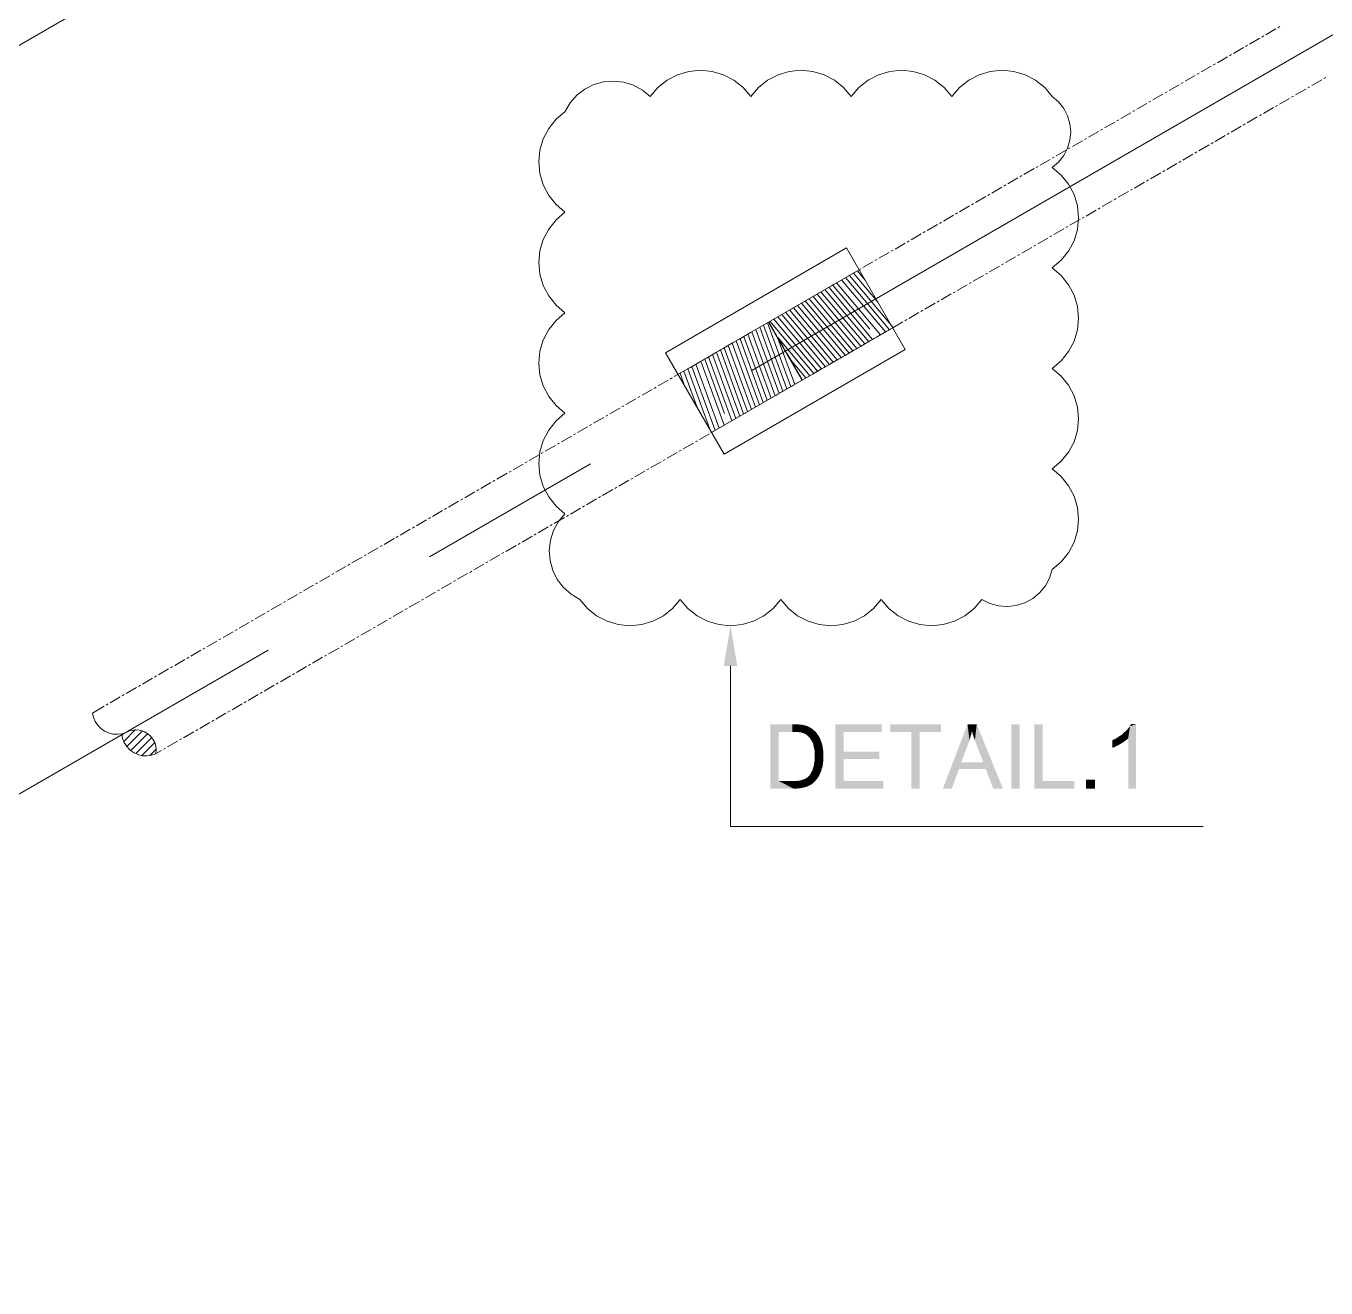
# Model space of a CAD drawing. Header units: millimetres. Extents: x 2 to 579, y 1 to 405.
# Drawn here: x 165.76 to 183.22, y 125.69 to 142.63 of the extents above; entities that cross this region are included whole.
import ezdxf

# ---------------------------------------------------------------- set-up
doc = ezdxf.new("R2010")
doc.units = ezdxf.units.MM
doc.linetypes.add('XKITLINE00', pattern=[0])
doc.layers.add('LinkedObject', color=7, linetype='Continuous', lineweight=0)

# ---------------------------------------------------------------- blocks, each defined once
blk = doc.blocks.new('*A4')
at = {"layer": 'LinkedObject'}
for color, points in [(6, [(175.308, 134.041), (175.128, 134.041), (175.218, 134.581)]), (7, [(175.752, 133.257), (175.867, 133.155), (175.752, 132.393)]), (7, [(176.048, 133.155), (175.752, 133.257), (176.05, 133.257)]), (7, [(175.867, 133.155), (175.752, 133.257), (176.048, 133.155)]), (7, [(176.05, 133.257), (176.099, 133.155), (176.048, 133.155)]), (7, [(176.1, 133.257), (176.099, 133.155), (176.05, 133.257)]), (7, [(176.1, 133.257), (176.173, 133.146), (176.099, 133.155)]), (7, [(176.177, 133.251), (176.173, 133.146), (176.1, 133.257)]), (7, [(176.204, 133.245), (176.173, 133.146), (176.177, 133.251)]), (7, [(176.204, 133.245), (176.196, 133.137), (176.173, 133.146)]), (7, [(176.196, 133.137), (176.204, 133.245), (176.228, 133.125)]), (7, [(176.304, 133.205), (176.204, 133.245), (176.241, 133.236)]), (7, [(176.33, 133.183), (176.204, 133.245), (176.304, 133.205)]), (7, [(176.282, 133.076), (176.204, 133.245), (176.33, 133.183)]), (7, [(176.228, 133.125), (176.204, 133.245), (176.282, 133.076)]), (7, [(176.739, 132.891), (176.625, 132.393), (176.625, 133.257)]), (7, [(176.739, 132.891), (176.625, 133.257), (176.739, 133.155)]), (7, [(177.25, 133.155), (176.625, 133.257), (177.25, 133.257)]), (7, [(176.739, 133.155), (176.625, 133.257), (177.25, 133.155)]), (7, [(177.363, 133.257), (177.647, 133.155), (177.363, 133.155)]), (7, [(177.761, 133.155), (177.647, 133.155), (177.363, 133.257)]), (7, [(177.761, 133.155), (177.363, 133.257), (178.047, 133.257)]), (7, [(177.761, 133.155), (178.047, 133.257), (178.047, 133.155)]), (7, [(178.402, 133.257), (178.413, 133.001), (178.07, 132.393)]), (7, [(178.413, 133.001), (178.402, 133.257), (178.428, 133.042)]), (7, [(178.428, 133.042), (178.402, 133.257), (178.451, 133.125)]), (7, [(178.451, 133.125), (178.402, 133.257), (178.46, 133.166)]), (7, [(178.525, 133.257), (178.46, 133.166), (178.402, 133.257)]), (7, [(178.46, 133.166), (178.525, 133.257), (178.47, 133.131)]), (7, [(178.47, 133.131), (178.525, 133.257), (178.501, 133.041)]), (7, [(178.501, 133.041), (178.525, 133.257), (178.521, 132.987)]), (7, [(178.521, 132.987), (178.525, 133.257), (178.612, 132.748)]), (7, [(178.612, 132.748), (178.525, 133.257), (178.647, 132.655)]), (7, [(178.647, 132.655), (178.525, 133.257), (178.877, 132.393)]), (7, [(179.102, 133.257), (178.988, 132.393), (178.988, 133.257)]), (7, [(179.102, 132.393), (178.988, 132.393), (179.102, 133.257)]), (7, [(179.413, 133.257), (179.299, 132.393), (179.299, 133.257)]), (7, [(179.413, 132.495), (179.299, 132.393), (179.413, 133.257)]), (7, [(180.584, 133.232), (180.56, 133.069), (180.537, 133.175)]), (7, [(180.56, 132.393), (180.584, 133.232), (180.666, 132.393)]), (7, [(180.56, 133.069), (180.584, 133.232), (180.56, 132.393)]), (7, [(180.666, 133.26), (180.584, 133.232), (180.598, 133.26)]), (7, [(180.666, 132.393), (180.584, 133.232), (180.666, 133.26)]), (7, [(175.752, 132.393), (175.867, 133.155), (175.867, 132.495)]), (7, [(176.33, 133.183), (176.304, 133.04), (176.282, 133.076)]), (7, [(176.364, 133.154), (176.304, 133.04), (176.33, 133.183)]), (7, [(176.415, 133.08), (176.304, 133.04), (176.364, 133.154)]), (7, [(176.304, 133.04), (176.415, 133.08), (176.326, 133.003)]), (7, [(176.326, 133.003), (176.415, 133.08), (176.432, 133.035)]), (7, [(177.647, 132.393), (177.761, 133.155), (177.761, 132.393)]), (7, [(177.647, 133.155), (177.761, 133.155), (177.647, 132.393)]), (7, [(180.393, 133.065), (180.429, 132.978), (180.348, 133.044)]), (7, [(180.491, 133.014), (180.393, 133.065), (180.47, 133.115)]), (7, [(180.429, 132.978), (180.393, 133.065), (180.46, 132.996)]), (7, [(180.46, 132.996), (180.393, 133.065), (180.491, 133.014)]), (7, [(180.503, 133.145), (180.56, 133.069), (180.47, 133.115)]), (7, [(180.47, 133.115), (180.56, 133.069), (180.491, 133.014)]), (7, [(180.491, 133.014), (180.56, 133.069), (180.541, 133.051)]), (7, [(180.56, 133.069), (180.503, 133.145), (180.537, 133.175)]), (7, [(176.432, 133.035), (176.349, 132.899), (176.326, 133.003)]), (7, [(176.449, 132.99), (176.349, 132.899), (176.432, 133.035)]), (7, [(176.466, 132.887), (176.349, 132.899), (176.449, 132.99)]), (7, [(176.466, 132.83), (176.349, 132.899), (176.466, 132.887)]), (7, [(176.349, 132.899), (176.466, 132.83), (176.349, 132.831)]), (7, [(176.739, 132.789), (176.625, 132.393), (176.739, 132.891)]), (7, [(177.218, 132.789), (176.739, 132.891), (177.218, 132.891)]), (7, [(176.739, 132.789), (176.739, 132.891), (177.218, 132.789)]), (7, [(178.07, 132.393), (178.413, 133.001), (178.318, 132.748)]), (7, [(180.348, 133.044), (180.429, 132.978), (180.348, 132.941)]), (7, [(180.348, 132.941), (180.429, 132.978), (180.373, 132.95)]), (7, [(176.443, 132.655), (176.326, 132.665), (176.337, 132.699)]), (7, [(176.349, 132.783), (176.466, 132.781), (176.337, 132.699)]), (7, [(176.337, 132.699), (176.466, 132.781), (176.443, 132.655)]), (7, [(176.466, 132.83), (176.349, 132.783), (176.349, 132.831)]), (7, [(176.466, 132.781), (176.349, 132.783), (176.466, 132.83)]), (7, [(176.443, 132.655), (176.466, 132.781), (176.455, 132.693)]), (7, [(176.739, 132.495), (176.625, 132.393), (176.739, 132.789)]), (7, [(178.285, 132.655), (178.07, 132.393), (178.318, 132.748)]), (7, [(178.318, 132.748), (178.647, 132.655), (178.285, 132.655)]), (7, [(178.612, 132.748), (178.647, 132.655), (178.318, 132.748)]), (7, [(176.306, 132.451), (176.209, 132.519), (176.248, 132.541)]), (7, [(176.263, 132.556), (176.327, 132.465), (176.248, 132.541)]), (7, [(176.248, 132.541), (176.327, 132.465), (176.306, 132.451)]), (7, [(176.384, 132.529), (176.263, 132.556), (176.283, 132.576)]), (7, [(176.366, 132.505), (176.263, 132.556), (176.384, 132.529)]), (7, [(176.327, 132.465), (176.263, 132.556), (176.366, 132.505)]), (7, [(176.283, 132.576), (176.443, 132.655), (176.384, 132.529)]), (7, [(176.315, 132.631), (176.443, 132.655), (176.283, 132.576)]), (7, [(176.326, 132.665), (176.443, 132.655), (176.315, 132.631)]), (7, [(176.384, 132.529), (176.443, 132.655), (176.402, 132.554)]), (7, [(176.402, 132.554), (176.443, 132.655), (176.432, 132.617)]), (7, [(178.07, 132.393), (178.285, 132.655), (178.191, 132.393)]), (7, [(178.647, 132.655), (178.877, 132.393), (178.747, 132.393)]), (7, [(175.867, 132.495), (176.064, 132.393), (175.752, 132.393)]), (7, [(176.051, 132.495), (176.064, 132.393), (175.867, 132.495)]), (7, [(176.051, 132.495), (176.103, 132.393), (176.064, 132.393)]), (7, [(176.094, 132.495), (176.103, 132.393), (176.051, 132.495)]), (7, [(176.203, 132.408), (176.094, 132.495), (176.161, 132.503)]), (7, [(176.172, 132.4), (176.094, 132.495), (176.203, 132.408)]), (7, [(176.103, 132.393), (176.094, 132.495), (176.172, 132.4)]), (7, [(176.185, 132.511), (176.203, 132.408), (176.161, 132.503)]), (7, [(176.209, 132.519), (176.203, 132.408), (176.185, 132.511)]), (7, [(176.203, 132.408), (176.209, 132.519), (176.233, 132.415)]), (7, [(176.284, 132.437), (176.209, 132.519), (176.306, 132.451)]), (7, [(176.233, 132.415), (176.209, 132.519), (176.284, 132.437)]), (7, [(176.625, 132.393), (176.739, 132.495), (177.27, 132.393)]), (7, [(177.27, 132.393), (176.739, 132.495), (177.27, 132.495)]), (7, [(179.299, 132.393), (179.413, 132.495), (179.838, 132.393)]), (7, [(179.838, 132.393), (179.413, 132.495), (179.838, 132.495)]), (7, [(180.112, 132.514), (179.991, 132.393), (179.991, 132.514)]), (7, [(180.112, 132.393), (179.991, 132.393), (180.112, 132.514)])]:
    blk.add_hatch(color=color, dxfattribs=at).paths.add_polyline_path(points, flags=17)
at = {"layer": 'LinkedObject', "color": 6, "linetype": 'XKITLINE00', "lineweight": 0}
for p, q in [((144.685, 130.25), (186.079, 154.174)), ((175.503, 138.006), (190.324, 146.572)), ((171.174, 135.504), (173.338, 136.755)), ((154.188, 125.687), (169.009, 134.253)), ((175.218, 134.041), (175.218, 131.884)), ((175.218, 131.884), (181.566, 131.884))]:
    blk.add_line(p, q, dxfattribs=at)
at = {"layer": 'LinkedObject', "color": 9, "linetype": 'XKITLINE00', "lineweight": 0}
for p, q in [((182.353, 142.485), (182.38, 142.501)), ((182.407, 142.516), (182.542, 142.594)), ((182.569, 142.61), (182.596, 142.626)), ((181.974, 142.266), (182.109, 142.344)), ((182.136, 142.36), (182.163, 142.376)), ((182.19, 142.391), (182.326, 142.469)), ((181.758, 142.141), (181.893, 142.219)), ((181.92, 142.235), (181.947, 142.25)), ((181.325, 141.891), (181.46, 141.969)), ((181.487, 141.985), (181.514, 142)), ((181.541, 142.016), (181.676, 142.094)), ((181.703, 142.11), (181.73, 142.125)), ((181.108, 141.766), (181.243, 141.844)), ((181.271, 141.86), (181.298, 141.875)), ((182.808, 141.709), (182.944, 141.787)), ((182.971, 141.803), (182.998, 141.818)), ((183.025, 141.834), (183.16, 141.912)), ((183.187, 141.928), (183.214, 141.943)), ((180.838, 141.609), (180.865, 141.625)), ((180.892, 141.641), (181.027, 141.719)), ((181.054, 141.734), (181.081, 141.75)), ((182.592, 141.584), (182.727, 141.662)), ((182.754, 141.678), (182.781, 141.693)), ((180.459, 141.39), (180.594, 141.469)), ((180.621, 141.484), (180.648, 141.5)), ((180.675, 141.515), (180.811, 141.594)), ((182.321, 141.427), (182.348, 141.443)), ((182.375, 141.459), (182.511, 141.537)), ((182.538, 141.552), (182.565, 141.568)), ((180.242, 141.265), (180.378, 141.343)), ((180.405, 141.359), (180.432, 141.375)), ((181.942, 141.208), (182.078, 141.287)), ((182.105, 141.302), (182.132, 141.318)), ((182.159, 141.333), (182.294, 141.412)), ((179.81, 141.015), (179.945, 141.093)), ((179.972, 141.109), (179.999, 141.125)), ((180.026, 141.14), (180.161, 141.218)), ((180.188, 141.234), (180.215, 141.25)), ((181.726, 141.083), (181.861, 141.161)), ((181.888, 141.177), (181.915, 141.193)), ((179.593, 140.89), (179.728, 140.968)), ((179.755, 140.984), (179.782, 140.999)), ((181.293, 140.833), (181.428, 140.911)), ((181.455, 140.927), (181.483, 140.943)), ((181.51, 140.958), (181.645, 141.036)), ((181.672, 141.052), (181.699, 141.068)), ((179.322, 140.734), (179.35, 140.749)), ((179.377, 140.765), (179.512, 140.843)), ((179.539, 140.859), (179.566, 140.874)), ((181.077, 140.708), (181.212, 140.786)), ((181.239, 140.802), (181.266, 140.817)), ((178.944, 140.515), (179.079, 140.593)), ((179.106, 140.609), (179.133, 140.624)), ((179.16, 140.64), (179.295, 140.718)), ((180.806, 140.552), (180.833, 140.567)), ((180.86, 140.583), (180.996, 140.661)), ((181.023, 140.677), (181.05, 140.692)), ((178.727, 140.39), (178.863, 140.468)), ((178.89, 140.483), (178.917, 140.499)), ((180.427, 140.333), (180.563, 140.411)), ((180.59, 140.427), (180.617, 140.442)), ((180.644, 140.458), (180.779, 140.536)), ((178.294, 140.139), (178.43, 140.218)), ((178.457, 140.233), (178.484, 140.249)), ((178.511, 140.265), (178.646, 140.343)), ((178.673, 140.358), (178.7, 140.374)), ((180.211, 140.208), (180.346, 140.286)), ((180.373, 140.301), (180.4, 140.317)), ((178.078, 140.014), (178.213, 140.092)), ((178.24, 140.108), (178.267, 140.124)), ((179.778, 139.957), (179.913, 140.036)), ((179.94, 140.051), (179.967, 140.067)), ((179.994, 140.082), (180.13, 140.161)), ((180.157, 140.176), (180.184, 140.192)), ((177.807, 139.858), (177.834, 139.874)), ((177.861, 139.889), (177.997, 139.967)), ((178.024, 139.983), (178.051, 139.999)), ((179.562, 139.832), (179.697, 139.91)), ((179.724, 139.926), (179.751, 139.942)), ((177.429, 139.639), (177.564, 139.717)), ((177.591, 139.733), (177.618, 139.748)), ((177.645, 139.764), (177.78, 139.842)), ((179.291, 139.676), (179.318, 139.692)), ((179.345, 139.707), (179.48, 139.785)), ((179.507, 139.801), (179.535, 139.817)), ((177.212, 139.514), (177.347, 139.592)), ((177.374, 139.608), (177.402, 139.623)), ((178.912, 139.457), (179.047, 139.535)), ((179.075, 139.551), (179.102, 139.566)), ((179.129, 139.582), (179.264, 139.66)), ((176.779, 139.264), (176.914, 139.342)), ((176.942, 139.358), (176.969, 139.373)), ((176.996, 139.389), (177.131, 139.467)), ((177.158, 139.483), (177.185, 139.498)), ((178.696, 139.332), (178.831, 139.41)), ((178.858, 139.426), (178.885, 139.441)), ((176.563, 139.139), (176.698, 139.217)), ((176.725, 139.232), (176.752, 139.248)), ((178.263, 139.082), (178.398, 139.16)), ((178.425, 139.176), (178.452, 139.191)), ((178.479, 139.207), (178.615, 139.285)), ((178.642, 139.301), (178.669, 139.316)), ((176.292, 138.982), (176.319, 138.998)), ((176.346, 139.014), (176.482, 139.092)), ((176.509, 139.107), (176.536, 139.123)), ((178.046, 138.957), (178.182, 139.035)), ((178.209, 139.05), (178.236, 139.066)), ((175.973, 138.798), (176.049, 138.841)), ((176.076, 138.857), (176.103, 138.873)), ((176.13, 138.888), (176.265, 138.967)), ((177.776, 138.8), (177.803, 138.816)), ((177.83, 138.831), (177.965, 138.91)), ((177.992, 138.925), (178.019, 138.941)), ((175.805, 138.536), (175.734, 138.659)), ((177.397, 138.581), (177.532, 138.659)), ((177.559, 138.675), (177.586, 138.691)), ((177.614, 138.706), (177.749, 138.785)), ((175.328, 138.425), (175.486, 138.516)), ((175.836, 138.482), (175.821, 138.509)), ((177.181, 138.456), (177.316, 138.534)), ((177.343, 138.55), (177.37, 138.566)), ((175.112, 138.3), (175.247, 138.378)), ((175.274, 138.394), (175.301, 138.409)), ((175.93, 138.32), (175.852, 138.455)), ((175.961, 138.266), (175.946, 138.293)), ((176.91, 138.3), (176.937, 138.315)), ((176.964, 138.331), (177.099, 138.409)), ((177.127, 138.425), (177.154, 138.441)), ((174.679, 138.05), (174.814, 138.128)), ((174.841, 138.144), (174.868, 138.159)), ((174.895, 138.175), (175.031, 138.253)), ((175.058, 138.269), (175.085, 138.284)), ((176.055, 138.104), (175.977, 138.239)), ((176.531, 138.081), (176.667, 138.159)), ((176.694, 138.175), (176.721, 138.19)), ((176.748, 138.206), (176.883, 138.284)), ((174.462, 137.925), (174.598, 138.003)), ((174.625, 138.019), (174.652, 138.034)), ((176.086, 138.049), (176.071, 138.076)), ((176.173, 137.899), (176.102, 138.022)), ((176.261, 137.925), (176.288, 137.94)), ((176.315, 137.956), (176.45, 138.034)), ((176.477, 138.05), (176.504, 138.065)), ((174.192, 137.768), (174.219, 137.784)), ((174.246, 137.8), (174.381, 137.878)), ((174.408, 137.893), (174.435, 137.909)), ((175.882, 137.706), (176.017, 137.784)), ((176.044, 137.799), (176.071, 137.815)), ((176.098, 137.831), (176.234, 137.909)), ((173.813, 137.549), (173.948, 137.628)), ((173.975, 137.643), (174.002, 137.659)), ((174.03, 137.675), (174.165, 137.753)), ((175.665, 137.581), (175.801, 137.659)), ((175.828, 137.674), (175.855, 137.69)), ((173.597, 137.424), (173.732, 137.502)), ((173.759, 137.518), (173.786, 137.534)), ((175.395, 137.424), (175.422, 137.44)), ((175.449, 137.455), (175.584, 137.534)), ((175.611, 137.549), (175.638, 137.565)), ((173.164, 137.174), (173.299, 137.252)), ((173.326, 137.268), (173.353, 137.284)), ((173.38, 137.299), (173.515, 137.377)), ((173.543, 137.393), (173.57, 137.409)), ((175.016, 137.205), (175.151, 137.283)), ((175.178, 137.299), (175.206, 137.315)), ((175.233, 137.33), (175.368, 137.408)), ((172.947, 137.049), (173.083, 137.127)), ((173.11, 137.143), (173.137, 137.158)), ((174.746, 137.049), (174.773, 137.064)), ((174.8, 137.08), (174.935, 137.158)), ((174.962, 137.174), (174.989, 137.19)), ((172.677, 136.893), (172.704, 136.908)), ((172.731, 136.924), (172.866, 137.002)), ((172.893, 137.018), (172.92, 137.033)), ((174.367, 136.83), (174.502, 136.908)), ((174.529, 136.924), (174.556, 136.939)), ((174.583, 136.955), (174.719, 137.033)), ((172.298, 136.674), (172.433, 136.752)), ((172.46, 136.768), (172.487, 136.783)), ((172.514, 136.799), (172.65, 136.877)), ((174.15, 136.705), (174.286, 136.783)), ((174.313, 136.799), (174.34, 136.814)), ((172.082, 136.549), (172.217, 136.627)), ((172.244, 136.642), (172.271, 136.658)), ((173.88, 136.548), (173.907, 136.564)), ((173.934, 136.58), (174.069, 136.658)), ((174.096, 136.674), (174.123, 136.689)), ((171.649, 136.298), (171.784, 136.377)), ((171.811, 136.392), (171.838, 136.408)), ((171.865, 136.424), (172, 136.502)), ((172.027, 136.517), (172.054, 136.533)), ((173.501, 136.33), (173.636, 136.408)), ((173.663, 136.423), (173.69, 136.439)), ((173.717, 136.455), (173.853, 136.533)), ((171.432, 136.173), (171.567, 136.251)), ((171.594, 136.267), (171.622, 136.283)), ((173.285, 136.204), (173.42, 136.283)), ((173.447, 136.298), (173.474, 136.314)), ((171.162, 136.017), (171.189, 136.033)), ((171.216, 136.048), (171.351, 136.126)), ((171.378, 136.142), (171.405, 136.158)), ((172.852, 135.954), (172.987, 136.032)), ((173.014, 136.048), (173.041, 136.064)), ((173.068, 136.079), (173.203, 136.157)), ((173.23, 136.173), (173.257, 136.189)), ((170.783, 135.798), (170.918, 135.876)), ((170.945, 135.892), (170.972, 135.907)), ((170.999, 135.923), (171.135, 136.001)), ((172.635, 135.829), (172.77, 135.907)), ((172.798, 135.923), (172.825, 135.939)), ((170.566, 135.673), (170.702, 135.751)), ((170.729, 135.767), (170.756, 135.782)), ((172.365, 135.673), (172.392, 135.688)), ((172.419, 135.704), (172.554, 135.782)), ((172.581, 135.798), (172.608, 135.813)), ((170.133, 135.423), (170.269, 135.501)), ((170.296, 135.517), (170.323, 135.532)), ((170.35, 135.548), (170.485, 135.626)), ((170.512, 135.642), (170.539, 135.657)), ((171.986, 135.454), (172.121, 135.532)), ((172.148, 135.548), (172.175, 135.563)), ((172.202, 135.579), (172.338, 135.657)), ((169.917, 135.298), (170.052, 135.376)), ((170.079, 135.391), (170.106, 135.407)), ((171.769, 135.329), (171.905, 135.407)), ((171.932, 135.423), (171.959, 135.438)), ((169.646, 135.141), (169.674, 135.157)), ((169.701, 135.173), (169.836, 135.251)), ((169.863, 135.266), (169.89, 135.282)), ((171.336, 135.079), (171.472, 135.157)), ((171.499, 135.172), (171.526, 135.188)), ((171.553, 135.204), (171.688, 135.282)), ((171.715, 135.297), (171.742, 135.313)), ((169.268, 134.922), (169.403, 135.001)), ((169.43, 135.016), (169.457, 135.032)), ((169.484, 135.047), (169.619, 135.126)), ((171.12, 134.953), (171.255, 135.032)), ((171.282, 135.047), (171.309, 135.063)), ((169.051, 134.797), (169.187, 134.875)), ((169.214, 134.891), (169.241, 134.907)), ((170.849, 134.797), (170.877, 134.813)), ((170.904, 134.828), (171.039, 134.907)), ((171.066, 134.922), (171.093, 134.938)), ((168.618, 134.547), (168.754, 134.625)), ((168.781, 134.641), (168.808, 134.656)), ((168.835, 134.672), (168.97, 134.75)), ((168.997, 134.766), (169.024, 134.782)), ((170.471, 134.578), (170.606, 134.656)), ((170.633, 134.672), (170.66, 134.688)), ((170.687, 134.703), (170.822, 134.781)), ((168.402, 134.422), (168.537, 134.5)), ((168.564, 134.516), (168.591, 134.531)), ((170.254, 134.453), (170.39, 134.531)), ((170.417, 134.547), (170.444, 134.562)), ((168.131, 134.266), (168.158, 134.281)), ((168.185, 134.297), (168.321, 134.375)), ((168.348, 134.391), (168.375, 134.406)), ((169.821, 134.203), (169.957, 134.281)), ((169.984, 134.297), (170.011, 134.312)), ((170.038, 134.328), (170.173, 134.406)), ((170.2, 134.422), (170.227, 134.437)), ((167.753, 134.047), (167.888, 134.125)), ((167.915, 134.14), (167.942, 134.156)), ((167.969, 134.172), (168.104, 134.25)), ((169.605, 134.078), (169.74, 134.156)), ((169.767, 134.172), (169.794, 134.187)), ((167.536, 133.922), (167.671, 134)), ((167.698, 134.015), (167.725, 134.031)), ((169.334, 133.921), (169.361, 133.937)), ((169.388, 133.953), (169.524, 134.031)), ((169.551, 134.046), (169.578, 134.062)), ((167.103, 133.671), (167.238, 133.75)), ((167.266, 133.765), (167.293, 133.781)), ((167.32, 133.796), (167.455, 133.875)), ((167.482, 133.89), (167.509, 133.906)), ((168.956, 133.702), (169.091, 133.781)), ((169.118, 133.796), (169.145, 133.812)), ((169.172, 133.828), (169.307, 133.906)), ((166.887, 133.546), (167.022, 133.624)), ((167.049, 133.64), (167.076, 133.656)), ((168.739, 133.577), (168.874, 133.656)), ((168.901, 133.671), (168.929, 133.687)), ((166.648, 133.408), (166.806, 133.499)), ((166.833, 133.515), (166.86, 133.531)), ((168.306, 133.327), (168.441, 133.405)), ((168.469, 133.421), (168.496, 133.437)), ((168.523, 133.452), (168.658, 133.53)), ((168.685, 133.546), (168.712, 133.562)), ((168.09, 133.202), (168.225, 133.28)), ((168.252, 133.296), (168.279, 133.311)), ((167.819, 133.046), (167.846, 133.061)), ((167.873, 133.077), (168.009, 133.155)), ((168.036, 133.171), (168.063, 133.186)), ((167.497, 132.859), (167.576, 132.905)), ((167.603, 132.921), (167.63, 132.936)), ((167.657, 132.952), (167.792, 133.03))]:
    blk.add_line(p, q, dxfattribs=at)
at = {"layer": 'LinkedObject', "color": 2, "linetype": 'XKITLINE00', "lineweight": 0}
for p, q in [((174.507, 141.979), (174.367, 141.906)), ((174.658, 142.024), (174.507, 141.979)), ((174.815, 142.039), (174.658, 142.024)), ((174.973, 142.024), (174.815, 142.039)), ((175.124, 141.979), (174.973, 142.024)), ((175.264, 141.906), (175.124, 141.979)), ((175.857, 141.979), (175.717, 141.906)), ((176.008, 142.024), (175.857, 141.979)), ((176.165, 142.039), (176.008, 142.024)), ((176.323, 142.024), (176.165, 142.039)), ((176.474, 141.979), (176.323, 142.024)), ((176.614, 141.906), (176.474, 141.979)), ((177.207, 141.979), (177.067, 141.906)), ((177.358, 142.024), (177.207, 141.979)), ((177.515, 142.039), (177.358, 142.024)), ((177.673, 142.024), (177.515, 142.039)), ((177.824, 141.979), (177.673, 142.024)), ((177.964, 141.906), (177.824, 141.979)), ((178.557, 141.979), (178.417, 141.906)), ((178.708, 142.024), (178.557, 141.979)), ((178.865, 142.039), (178.708, 142.024)), ((179.023, 142.024), (178.865, 142.039)), ((179.174, 141.979), (179.023, 142.024)), ((179.314, 141.906), (179.174, 141.979)), ((173.262, 141.786), (173.154, 141.703)), ((173.383, 141.847), (173.262, 141.786)), ((173.514, 141.884), (173.383, 141.847)), ((173.65, 141.895), (173.514, 141.884)), ((173.785, 141.879), (173.65, 141.895)), ((173.915, 141.839), (173.785, 141.879)), ((174.035, 141.774), (173.915, 141.839)), ((174.243, 141.808), (174.14, 141.688)), ((174.367, 141.906), (174.243, 141.808)), ((175.388, 141.808), (175.264, 141.906)), ((175.49, 141.688), (175.388, 141.808)), ((175.593, 141.808), (175.49, 141.688)), ((175.717, 141.906), (175.593, 141.808)), ((176.738, 141.808), (176.614, 141.906)), ((176.84, 141.688), (176.738, 141.808)), ((176.943, 141.808), (176.84, 141.688)), ((177.067, 141.906), (176.943, 141.808)), ((178.088, 141.808), (177.964, 141.906)), ((178.19, 141.688), (178.088, 141.808)), ((178.293, 141.808), (178.19, 141.688)), ((178.417, 141.906), (178.293, 141.808)), ((179.438, 141.808), (179.314, 141.906)), ((179.54, 141.688), (179.438, 141.808)), ((173.154, 141.703), (173.064, 141.601)), ((174.14, 141.688), (174.035, 141.774)), ((174.14, 141.688), (174.14, 141.688)), ((175.49, 141.688), (175.49, 141.688)), ((176.84, 141.688), (176.84, 141.688)), ((178.19, 141.688), (178.19, 141.688)), ((179.625, 141.615), (179.54, 141.688)), ((179.694, 141.528), (179.625, 141.615)), ((172.995, 141.483), (172.875, 141.381)), ((173.064, 141.601), (172.995, 141.483)), ((172.995, 141.483), (172.995, 141.483)), ((179.746, 141.429), (179.694, 141.528)), ((179.778, 141.322), (179.746, 141.429)), ((172.776, 141.257), (172.703, 141.117)), ((172.875, 141.381), (172.776, 141.257)), ((179.788, 141.211), (179.778, 141.322)), ((172.703, 141.117), (172.659, 140.965)), ((179.746, 140.994), (179.778, 141.1)), ((179.778, 141.1), (179.788, 141.211)), ((172.659, 140.965), (172.643, 140.808)), ((179.694, 140.895), (179.746, 140.994)), ((172.643, 140.808), (172.659, 140.651)), ((179.54, 140.735), (179.625, 140.807)), ((179.66, 140.632), (179.54, 140.735)), ((179.54, 140.735), (179.54, 140.735)), ((179.625, 140.807), (179.694, 140.895)), ((172.659, 140.651), (172.703, 140.5)), ((179.759, 140.509), (179.66, 140.632)), ((172.703, 140.5), (172.776, 140.359)), ((179.832, 140.369), (179.759, 140.509)), ((172.776, 140.359), (172.875, 140.236)), ((172.875, 140.236), (172.995, 140.133)), ((179.877, 140.217), (179.832, 140.369)), ((179.892, 140.06), (179.877, 140.217)), ((172.995, 140.133), (172.875, 140.031)), ((172.995, 140.133), (172.995, 140.133)), ((179.877, 139.903), (179.892, 140.06)), ((172.776, 139.907), (172.703, 139.767)), ((172.875, 140.031), (172.776, 139.907)), ((179.832, 139.751), (179.877, 139.903)), ((172.703, 139.767), (172.659, 139.615)), ((179.759, 139.611), (179.832, 139.751)), ((172.659, 139.615), (172.643, 139.458)), ((179.66, 139.488), (179.759, 139.611)), ((172.643, 139.458), (172.659, 139.301)), ((179.54, 139.385), (179.66, 139.488)), ((179.66, 139.282), (179.54, 139.385)), ((179.54, 139.385), (179.54, 139.385)), ((172.659, 139.301), (172.703, 139.15)), ((179.759, 139.159), (179.66, 139.282)), ((172.703, 139.15), (172.776, 139.009)), ((172.776, 139.009), (172.875, 138.886)), ((179.832, 139.019), (179.759, 139.159)), ((179.877, 138.867), (179.832, 139.019)), ((172.875, 138.886), (172.995, 138.783)), ((179.892, 138.71), (179.877, 138.867)), ((172.875, 138.681), (172.776, 138.557)), ((172.995, 138.783), (172.875, 138.681)), ((172.995, 138.783), (172.995, 138.783)), ((179.877, 138.553), (179.892, 138.71)), ((172.776, 138.557), (172.703, 138.417)), ((179.832, 138.401), (179.877, 138.553)), ((172.703, 138.417), (172.659, 138.265)), ((179.759, 138.261), (179.832, 138.401)), ((172.659, 138.265), (172.643, 138.108)), ((179.54, 138.035), (179.66, 138.138)), ((179.66, 138.138), (179.759, 138.261)), ((172.643, 138.108), (172.659, 137.951)), ((172.659, 137.951), (172.703, 137.8)), ((179.66, 137.932), (179.54, 138.035)), ((179.54, 138.035), (179.54, 138.035)), ((172.703, 137.8), (172.776, 137.659)), ((179.759, 137.809), (179.66, 137.932)), ((179.832, 137.669), (179.759, 137.809)), ((172.776, 137.659), (172.875, 137.536)), ((179.877, 137.517), (179.832, 137.669)), ((172.875, 137.536), (172.995, 137.433)), ((172.995, 137.433), (172.875, 137.331)), ((172.995, 137.433), (172.995, 137.433)), ((179.892, 137.36), (179.877, 137.517)), ((172.875, 137.331), (172.776, 137.207)), ((179.877, 137.203), (179.892, 137.36)), ((172.703, 137.067), (172.659, 136.915)), ((172.776, 137.207), (172.703, 137.067)), ((179.832, 137.051), (179.877, 137.203)), ((172.659, 136.915), (172.643, 136.758)), ((179.66, 136.788), (179.759, 136.911)), ((179.759, 136.911), (179.832, 137.051)), ((172.643, 136.758), (172.659, 136.601)), ((179.54, 136.685), (179.66, 136.788)), ((172.659, 136.601), (172.703, 136.45)), ((179.66, 136.582), (179.54, 136.685)), ((179.54, 136.685), (179.54, 136.685)), ((179.759, 136.459), (179.66, 136.582)), ((172.703, 136.45), (172.776, 136.309)), ((179.832, 136.319), (179.759, 136.459)), ((172.776, 136.309), (172.875, 136.186)), ((179.877, 136.167), (179.832, 136.319)), ((172.875, 136.186), (172.995, 136.083)), ((172.995, 136.083), (172.907, 135.978)), ((172.995, 136.083), (172.995, 136.083)), ((179.892, 136.01), (179.877, 136.167)), ((172.842, 135.858), (172.8, 135.728)), ((172.907, 135.978), (172.842, 135.858)), ((179.832, 135.701), (179.877, 135.853)), ((179.877, 135.853), (179.892, 136.01)), ((172.8, 135.728), (172.784, 135.592)), ((179.759, 135.561), (179.832, 135.701)), ((172.784, 135.592), (172.794, 135.456)), ((179.66, 135.438), (179.759, 135.561)), ((172.794, 135.456), (172.831, 135.324)), ((172.831, 135.324), (172.891, 135.201)), ((179.504, 135.22), (179.54, 135.335)), ((179.54, 135.335), (179.66, 135.438)), ((179.54, 135.335), (179.54, 135.335)), ((172.891, 135.201), (172.974, 135.093)), ((179.447, 135.114), (179.504, 135.22)), ((172.974, 135.093), (173.076, 135.002)), ((173.076, 135.002), (173.193, 134.932)), ((179.278, 134.945), (179.37, 135.021)), ((179.37, 135.021), (179.447, 135.114)), ((173.193, 134.932), (173.193, 134.932)), ((173.193, 134.932), (173.296, 134.812)), ((173.296, 134.812), (173.42, 134.713)), ((174.317, 134.713), (174.441, 134.812)), ((174.441, 134.812), (174.543, 134.932)), ((174.543, 134.932), (174.543, 134.932)), ((174.543, 134.932), (174.646, 134.812)), ((174.646, 134.812), (174.77, 134.713)), ((175.667, 134.713), (175.791, 134.812)), ((175.791, 134.812), (175.893, 134.932)), ((175.893, 134.932), (175.893, 134.932)), ((175.893, 134.932), (175.996, 134.812)), ((175.996, 134.812), (176.12, 134.713)), ((177.017, 134.713), (177.141, 134.812)), ((177.141, 134.812), (177.243, 134.932)), ((177.243, 134.932), (177.243, 134.932)), ((177.243, 134.932), (177.346, 134.812)), ((177.346, 134.812), (177.47, 134.713)), ((178.367, 134.713), (178.491, 134.812)), ((178.491, 134.812), (178.593, 134.932)), ((178.593, 134.932), (178.593, 134.932)), ((178.593, 134.932), (178.701, 134.878)), ((178.701, 134.878), (178.817, 134.846)), ((178.817, 134.846), (178.937, 134.837)), ((178.937, 134.837), (179.057, 134.851)), ((179.057, 134.851), (179.172, 134.887)), ((179.172, 134.887), (179.278, 134.945)), ((173.42, 134.713), (173.56, 134.641)), ((173.56, 134.641), (173.711, 134.596)), ((174.026, 134.596), (174.177, 134.641)), ((174.177, 134.641), (174.317, 134.713)), ((174.77, 134.713), (174.91, 134.641)), ((174.91, 134.641), (175.061, 134.596)), ((175.376, 134.596), (175.527, 134.641)), ((175.527, 134.641), (175.667, 134.713)), ((176.12, 134.713), (176.26, 134.641)), ((176.26, 134.641), (176.411, 134.596)), ((176.726, 134.596), (176.877, 134.641)), ((176.877, 134.641), (177.017, 134.713)), ((177.47, 134.713), (177.61, 134.641)), ((177.61, 134.641), (177.761, 134.596)), ((178.076, 134.596), (178.227, 134.641)), ((178.227, 134.641), (178.367, 134.713)), ((173.711, 134.596), (173.868, 134.581)), ((173.868, 134.581), (174.026, 134.596)), ((175.061, 134.596), (175.218, 134.581)), ((175.218, 134.581), (175.376, 134.596)), ((176.411, 134.596), (176.568, 134.581)), ((176.568, 134.581), (176.726, 134.596)), ((177.761, 134.596), (177.918, 134.581)), ((177.918, 134.581), (178.076, 134.596))]:
    blk.add_line(p, q, dxfattribs=at)
at = {"layer": 'LinkedObject', "color": 4, "linetype": 'XKITLINE00', "lineweight": 0}
for p, q in [((174.343, 138.245), (176.778, 139.653)), ((177.566, 138.289), (176.778, 139.653)), ((176.947, 139.361), (174.511, 137.953)), ((175.729, 138.657), (176.18, 137.878)), ((177.397, 138.581), (174.962, 137.174)), ((175.131, 136.882), (177.566, 138.289)), ((175.131, 136.882), (174.343, 138.245))]:
    blk.add_line(p, q, dxfattribs=at)
at = {"layer": 'LinkedObject', "color": 1, "linetype": 'XKITLINE00', "lineweight": 0}
for p, q in [((176.922, 139.346), (177.028, 139.221)), ((176.644, 139.186), (177.232, 138.486)), ((176.711, 139.224), (177.299, 138.525)), ((176.764, 139.255), (177.352, 138.555)), ((176.817, 139.285), (177.405, 138.586)), ((176.87, 139.316), (177.2, 138.922)), ((176.328, 139.003), (176.916, 138.303)), ((176.38, 139.033), (176.968, 138.333)), ((176.433, 139.064), (177.021, 138.364)), ((176.486, 139.094), (177.074, 138.394)), ((176.539, 139.125), (177.126, 138.425)), ((176.539, 139.125), (177.126, 138.425)), ((176.591, 139.155), (177.09, 138.561)), ((176.011, 138.82), (176.599, 138.12)), ((176.064, 138.85), (176.652, 138.151)), ((176.117, 138.881), (176.705, 138.181)), ((176.17, 138.911), (176.757, 138.212)), ((176.222, 138.942), (176.81, 138.242)), ((176.275, 138.972), (176.863, 138.273)), ((175.715, 138.649), (176.028, 137.79)), ((175.748, 138.668), (176.336, 137.968)), ((175.801, 138.698), (176.388, 137.998)), ((175.853, 138.729), (176.441, 138.029)), ((175.906, 138.759), (176.494, 138.059)), ((175.959, 138.789), (176.546, 138.09)), ((175.399, 138.466), (175.712, 137.607)), ((175.452, 138.496), (175.764, 137.638)), ((175.504, 138.527), (175.817, 137.668)), ((175.557, 138.557), (175.87, 137.699)), ((175.61, 138.588), (175.923, 137.729)), ((175.662, 138.618), (175.975, 137.76)), ((175.135, 138.314), (175.448, 137.455)), ((175.188, 138.344), (175.501, 137.485)), ((175.241, 138.374), (175.554, 137.516)), ((175.293, 138.405), (175.606, 137.546)), ((175.346, 138.435), (175.659, 137.577)), ((175.856, 138.437), (176.081, 137.821)), ((175.861, 138.44), (176.283, 137.937)), ((174.819, 138.131), (175.132, 137.272)), ((174.872, 138.161), (175.137, 137.432)), ((174.924, 138.192), (175.237, 137.333)), ((174.924, 138.192), (175.237, 137.333)), ((174.977, 138.222), (175.29, 137.363)), ((175.03, 138.253), (175.343, 137.394)), ((175.082, 138.283), (175.395, 137.424)), ((176.033, 138.141), (176.23, 137.907)), ((174.541, 137.97), (174.607, 137.787)), ((174.593, 138), (174.78, 137.488)), ((174.646, 138.031), (174.959, 137.172)), ((174.699, 138.061), (175.012, 137.203)), ((174.752, 138.092), (175.065, 137.233)), ((167.227, 133.185), (167.068, 133.026)), ((167.32, 133.169), (167.109, 132.958)), ((167.391, 133.132), (167.163, 132.904)), ((167.445, 133.078), (167.23, 132.863)), ((167.484, 133.008), (167.313, 132.837)), ((167.5, 132.916), (167.42, 132.836))]:
    blk.add_line(p, q, dxfattribs=at)
at = {"layer": 'LinkedObject', "color": 3, "linetype": 'XKITLINE00', "lineweight": 0}
for p, q in [((166.648, 133.408), (166.662, 133.35)), ((166.662, 133.35), (166.686, 133.294)), ((166.686, 133.294), (166.719, 133.244)), ((166.719, 133.244), (166.761, 133.201)), ((166.761, 133.201), (166.811, 133.166)), ((166.811, 133.166), (166.865, 133.141)), ((166.865, 133.141), (166.924, 133.126)), ((166.924, 133.126), (166.984, 133.122)), ((166.984, 133.122), (167.044, 133.129)), ((167.043, 133.129), (167.054, 133.068)), ((167.044, 133.129), (167.101, 133.147)), ((167.054, 133.068), (167.076, 133.01)), ((167.148, 133.167), (167.101, 133.147)), ((167.198, 133.179), (167.148, 133.167)), ((167.249, 133.181), (167.198, 133.179)), ((167.299, 133.173), (167.249, 133.181)), ((167.347, 133.156), (167.299, 133.173)), ((167.391, 133.13), (167.347, 133.156)), ((167.43, 133.097), (167.391, 133.13)), ((167.461, 133.057), (167.43, 133.097)), ((167.485, 133.011), (167.461, 133.057)), ((167.076, 133.01), (167.109, 132.957)), ((167.109, 132.957), (167.151, 132.912)), ((167.151, 132.912), (167.201, 132.876)), ((167.201, 132.876), (167.258, 132.85)), ((167.499, 132.963), (167.485, 133.011)), ((167.504, 132.912), (167.499, 132.963)), ((167.5, 132.861), (167.504, 132.912)), ((167.258, 132.85), (167.318, 132.835)), ((167.318, 132.835), (167.38, 132.832)), ((167.38, 132.832), (167.441, 132.841)), ((167.441, 132.841), (167.5, 132.861))]:
    blk.add_line(p, q, dxfattribs=at)

msp = doc.modelspace()

# ---------------------------------------------------------------- block references
at = {"lineweight": 0}
msp.add_blockref('*A4', (0, 0), dxfattribs=at)

doc.saveas('drawing.dxf')
